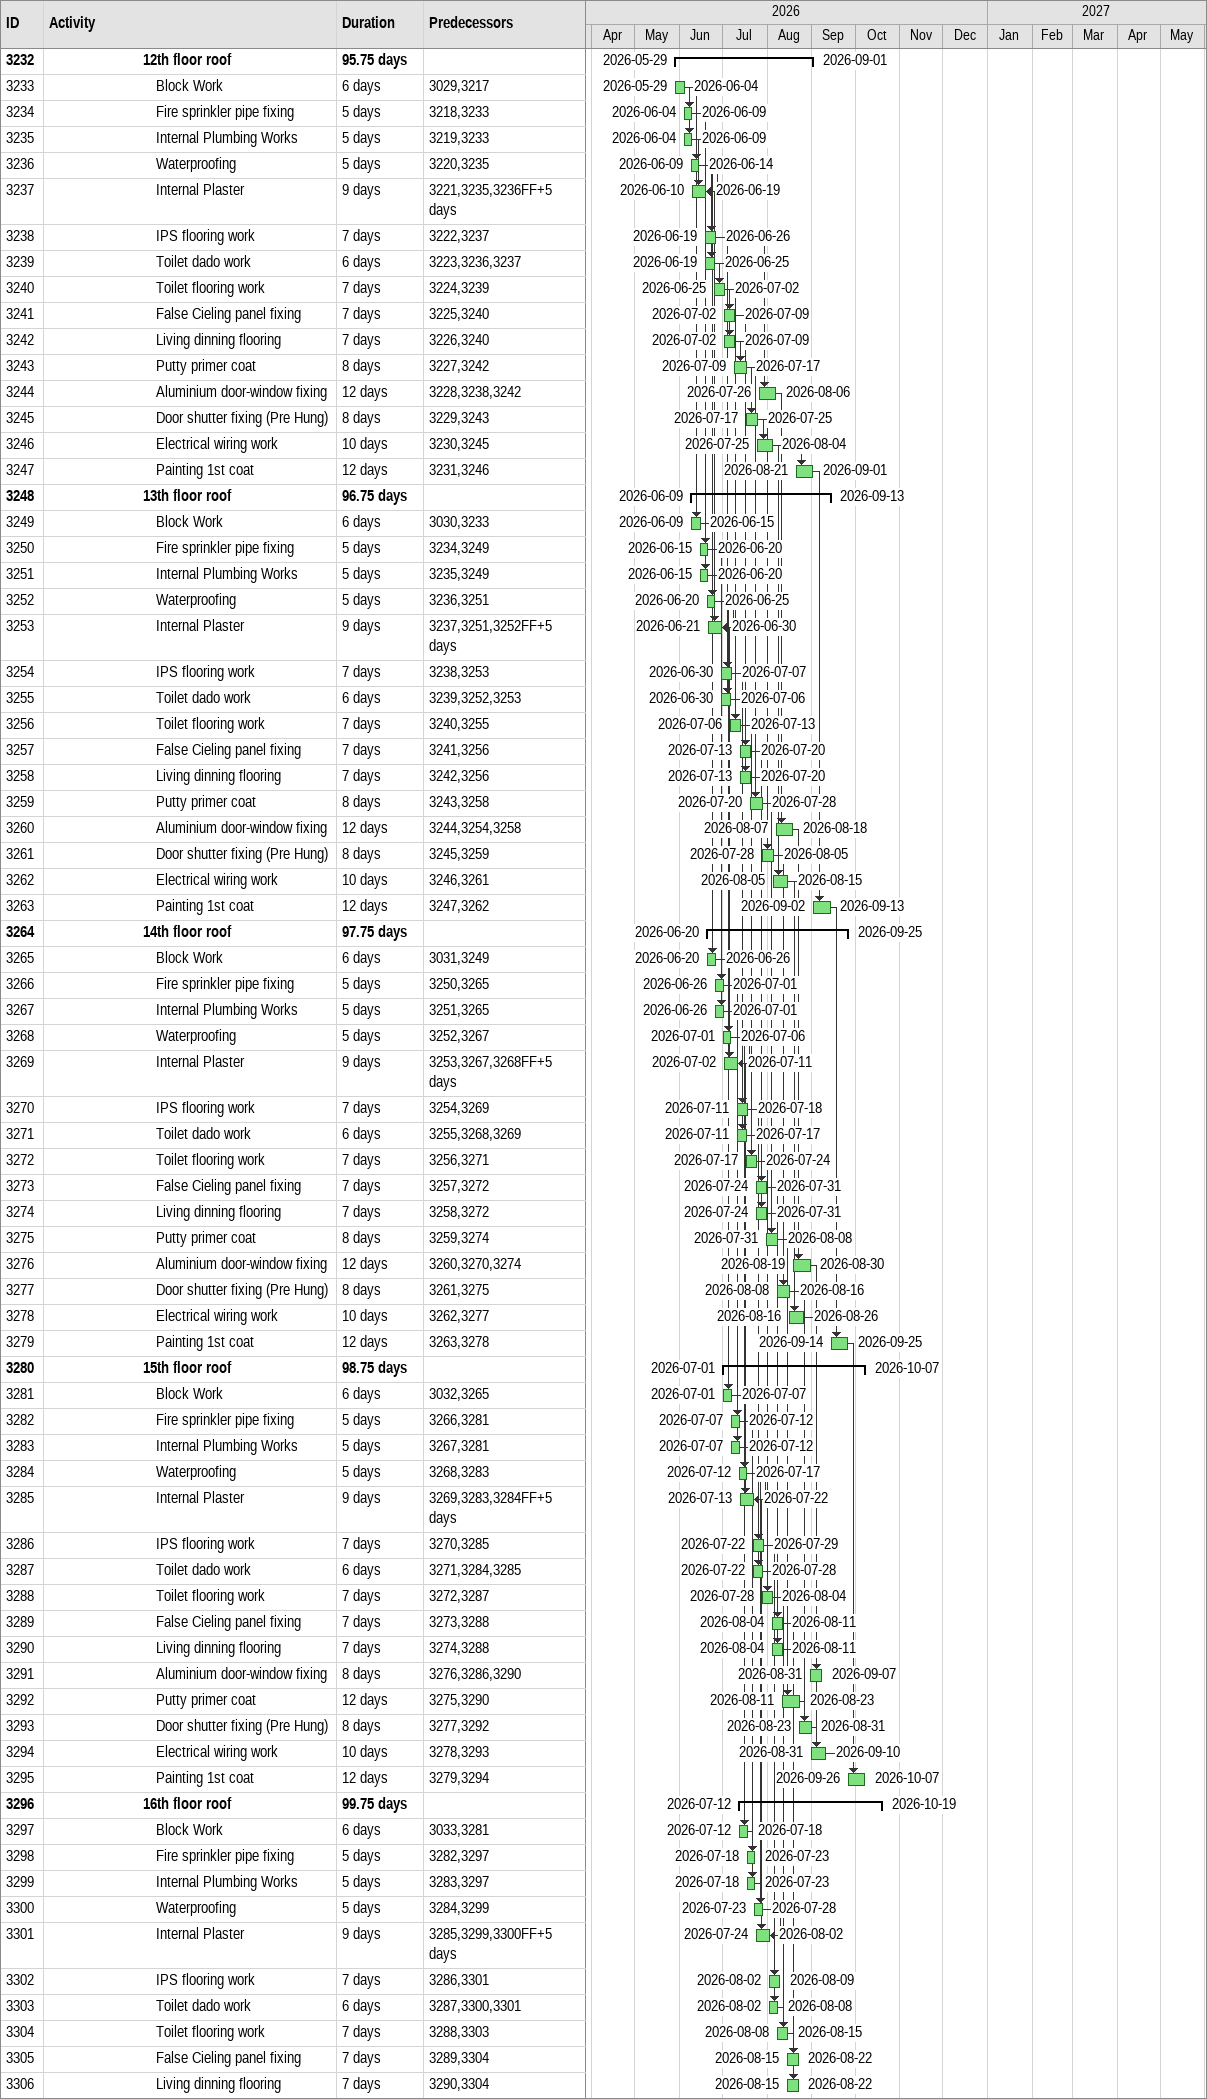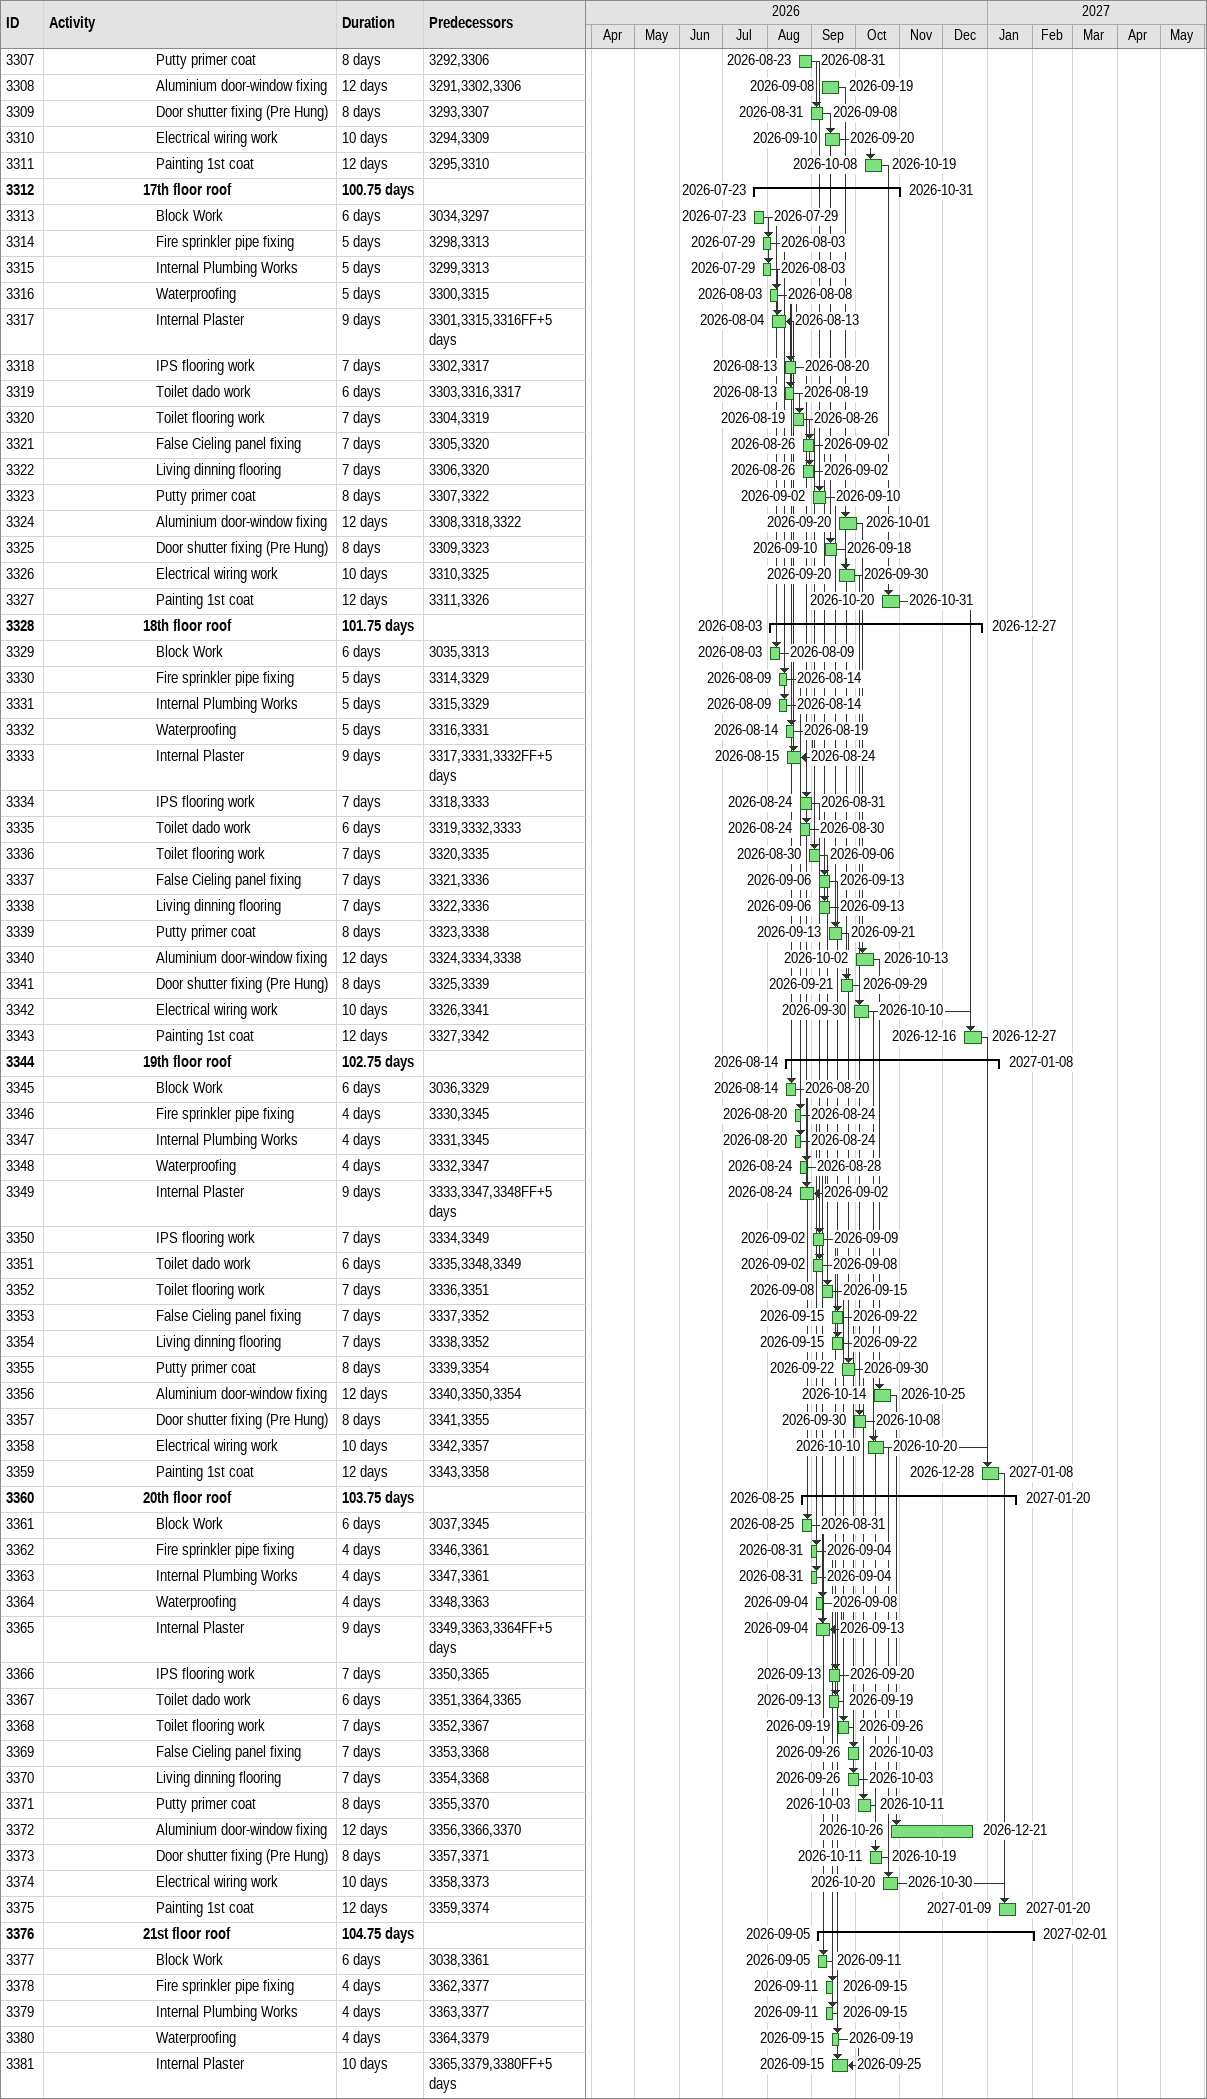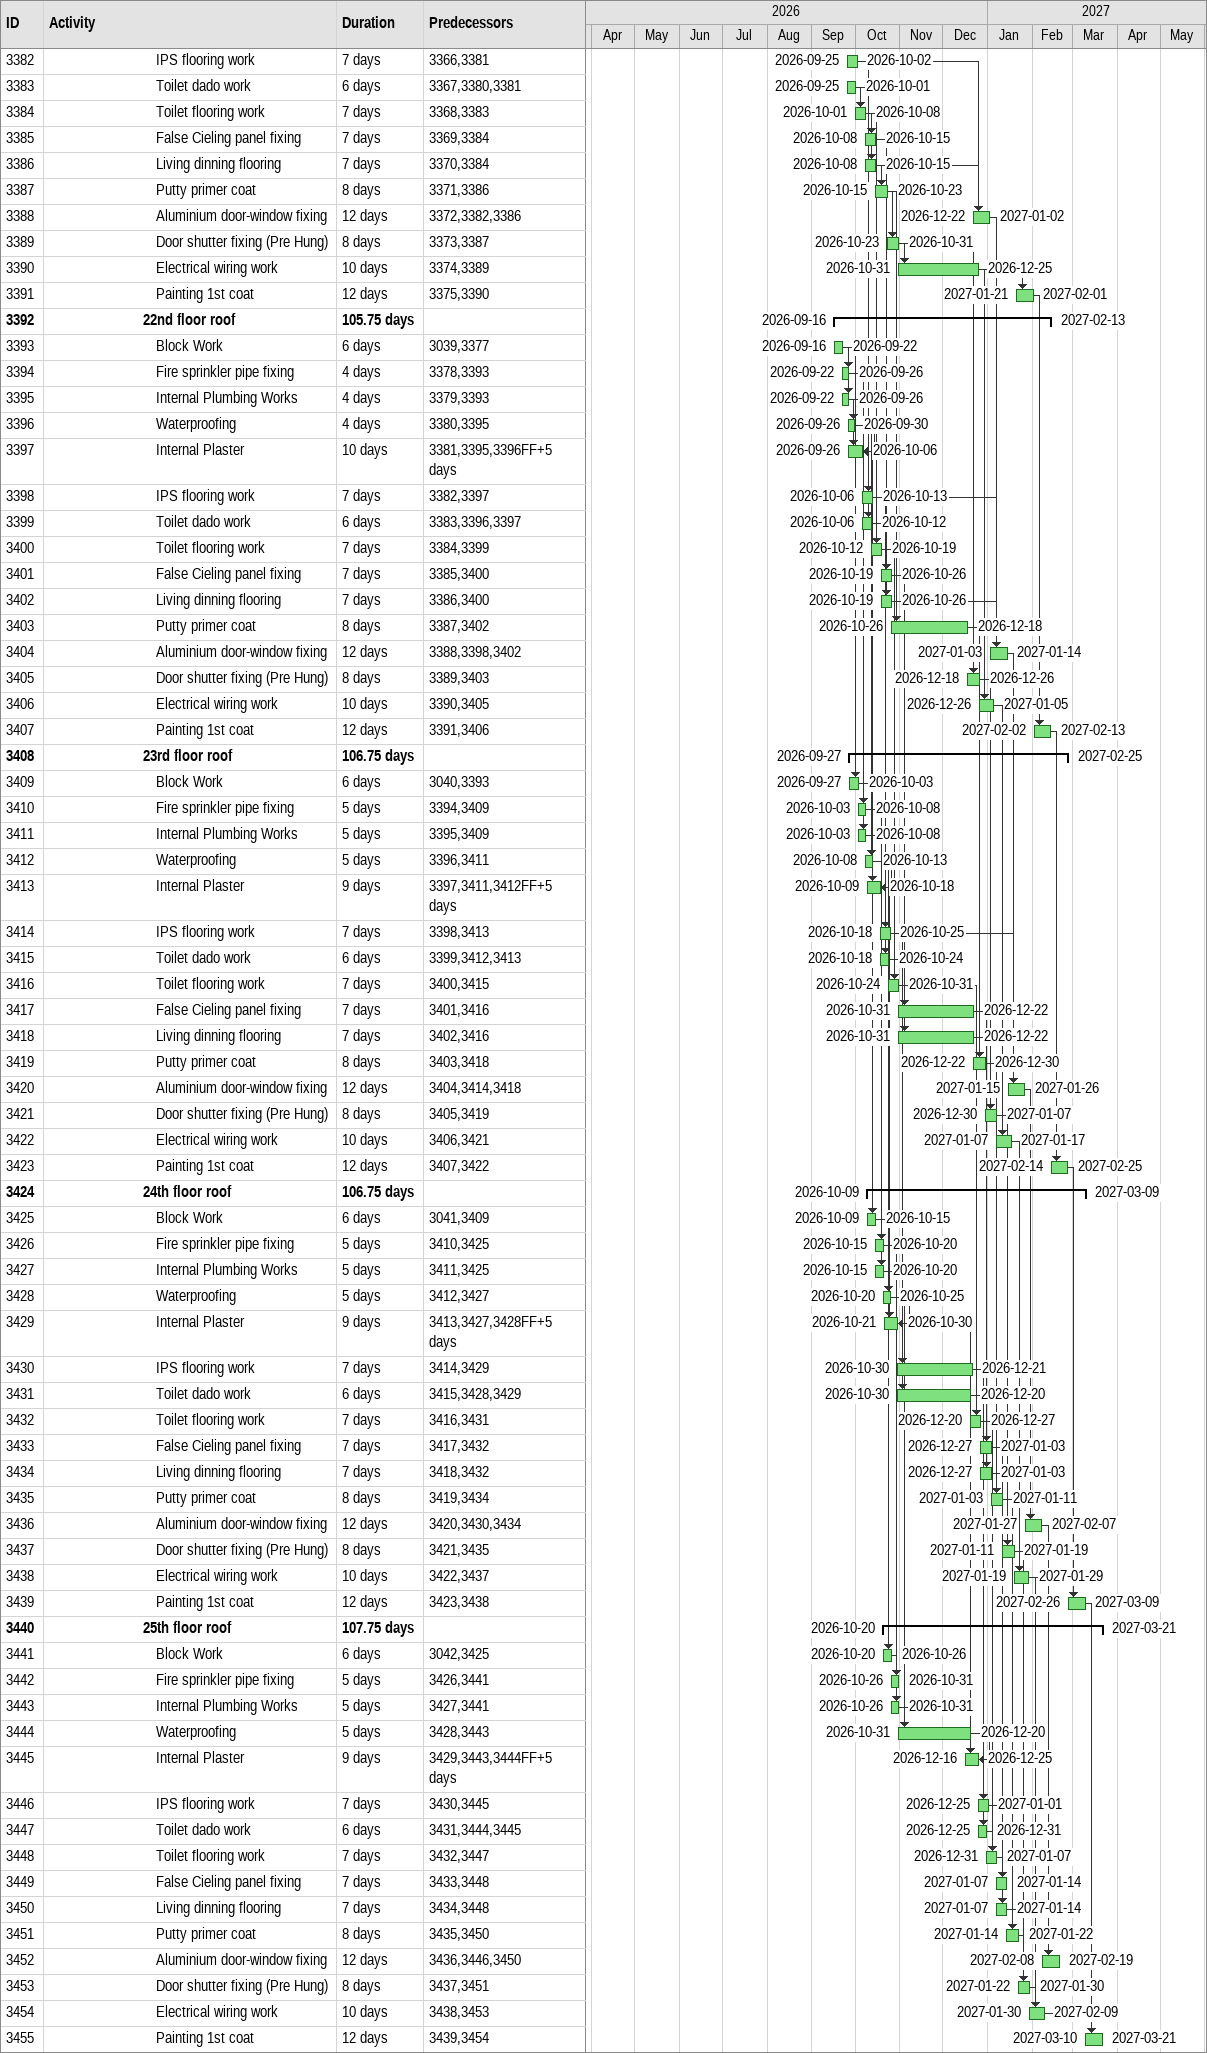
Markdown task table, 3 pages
| ID | Level | Task | Duration | Start | Finish | Predecessors |
|---|---|---|---|---|---|---|
| 3232 | 8 | **12th floor roof** | 95.75d | 2026-05-29 | 2026-09-01 |  |
| 3233 | 9 | Block Work | 6d | 2026-05-29 | 2026-06-04 | 3029, 3217 |
| 3234 | 9 | Fire sprinkler pipe fixing | 5d | 2026-06-04 | 2026-06-09 | 3218, 3233 |
| 3235 | 9 | Internal Plumbing Works | 5d | 2026-06-04 | 2026-06-09 | 3219, 3233 |
| 3236 | 9 | Waterproofing | 5d | 2026-06-09 | 2026-06-14 | 3220, 3235 |
| 3237 | 9 | Internal Plaster | 9d | 2026-06-10 | 2026-06-19 | 3221, 3235, 3236FF+5d |
| 3238 | 9 | IPS flooring work | 7d | 2026-06-19 | 2026-06-26 | 3222, 3237 |
| 3239 | 9 | Toilet dado work | 6d | 2026-06-19 | 2026-06-25 | 3223, 3236, 3237 |
| 3240 | 9 | Toilet flooring work | 7d | 2026-06-25 | 2026-07-02 | 3224, 3239 |
| 3241 | 9 | False Cieling panel fixing | 7d | 2026-07-02 | 2026-07-09 | 3225, 3240 |
| 3242 | 9 | Living dinning flooring | 7d | 2026-07-02 | 2026-07-09 | 3226, 3240 |
| 3243 | 9 | Putty primer coat | 8d | 2026-07-09 | 2026-07-17 | 3227, 3242 |
| 3244 | 9 | Aluminium door-window fixing | 12d | 2026-07-26 | 2026-08-06 | 3228, 3238, 3242 |
| 3245 | 9 | Door shutter fixing (Pre Hung) | 8d | 2026-07-17 | 2026-07-25 | 3229, 3243 |
| 3246 | 9 | Electrical wiring work | 10d | 2026-07-25 | 2026-08-04 | 3230, 3245 |
| 3247 | 9 | Painting 1st coat | 12d | 2026-08-21 | 2026-09-01 | 3231, 3246 |
| 3248 | 8 | **13th floor roof** | 96.75d | 2026-06-09 | 2026-09-13 |  |
| 3249 | 9 | Block Work | 6d | 2026-06-09 | 2026-06-15 | 3030, 3233 |
| 3250 | 9 | Fire sprinkler pipe fixing | 5d | 2026-06-15 | 2026-06-20 | 3234, 3249 |
| 3251 | 9 | Internal Plumbing Works | 5d | 2026-06-15 | 2026-06-20 | 3235, 3249 |
| 3252 | 9 | Waterproofing | 5d | 2026-06-20 | 2026-06-25 | 3236, 3251 |
| 3253 | 9 | Internal Plaster | 9d | 2026-06-21 | 2026-06-30 | 3237, 3251, 3252FF+5d |
| 3254 | 9 | IPS flooring work | 7d | 2026-06-30 | 2026-07-07 | 3238, 3253 |
| 3255 | 9 | Toilet dado work | 6d | 2026-06-30 | 2026-07-06 | 3239, 3252, 3253 |
| 3256 | 9 | Toilet flooring work | 7d | 2026-07-06 | 2026-07-13 | 3240, 3255 |
| 3257 | 9 | False Cieling panel fixing | 7d | 2026-07-13 | 2026-07-20 | 3241, 3256 |
| 3258 | 9 | Living dinning flooring | 7d | 2026-07-13 | 2026-07-20 | 3242, 3256 |
| 3259 | 9 | Putty primer coat | 8d | 2026-07-20 | 2026-07-28 | 3243, 3258 |
| 3260 | 9 | Aluminium door-window fixing | 12d | 2026-08-07 | 2026-08-18 | 3244, 3254, 3258 |
| 3261 | 9 | Door shutter fixing (Pre Hung) | 8d | 2026-07-28 | 2026-08-05 | 3245, 3259 |
| 3262 | 9 | Electrical wiring work | 10d | 2026-08-05 | 2026-08-15 | 3246, 3261 |
| 3263 | 9 | Painting 1st coat | 12d | 2026-09-02 | 2026-09-13 | 3247, 3262 |
| 3264 | 8 | **14th floor roof** | 97.75d | 2026-06-20 | 2026-09-25 |  |
| 3265 | 9 | Block Work | 6d | 2026-06-20 | 2026-06-26 | 3031, 3249 |
| 3266 | 9 | Fire sprinkler pipe fixing | 5d | 2026-06-26 | 2026-07-01 | 3250, 3265 |
| 3267 | 9 | Internal Plumbing Works | 5d | 2026-06-26 | 2026-07-01 | 3251, 3265 |
| 3268 | 9 | Waterproofing | 5d | 2026-07-01 | 2026-07-06 | 3252, 3267 |
| 3269 | 9 | Internal Plaster | 9d | 2026-07-02 | 2026-07-11 | 3253, 3267, 3268FF+5d |
| 3270 | 9 | IPS flooring work | 7d | 2026-07-11 | 2026-07-18 | 3254, 3269 |
| 3271 | 9 | Toilet dado work | 6d | 2026-07-11 | 2026-07-17 | 3255, 3268, 3269 |
| 3272 | 9 | Toilet flooring work | 7d | 2026-07-17 | 2026-07-24 | 3256, 3271 |
| 3273 | 9 | False Cieling panel fixing | 7d | 2026-07-24 | 2026-07-31 | 3257, 3272 |
| 3274 | 9 | Living dinning flooring | 7d | 2026-07-24 | 2026-07-31 | 3258, 3272 |
| 3275 | 9 | Putty primer coat | 8d | 2026-07-31 | 2026-08-08 | 3259, 3274 |
| 3276 | 9 | Aluminium door-window fixing | 12d | 2026-08-19 | 2026-08-30 | 3260, 3270, 3274 |
| 3277 | 9 | Door shutter fixing (Pre Hung) | 8d | 2026-08-08 | 2026-08-16 | 3261, 3275 |
| 3278 | 9 | Electrical wiring work | 10d | 2026-08-16 | 2026-08-26 | 3262, 3277 |
| 3279 | 9 | Painting 1st coat | 12d | 2026-09-14 | 2026-09-25 | 3263, 3278 |
| 3280 | 8 | **15th floor roof** | 98.75d | 2026-07-01 | 2026-10-07 |  |
| 3281 | 9 | Block Work | 6d | 2026-07-01 | 2026-07-07 | 3032, 3265 |
| 3282 | 9 | Fire sprinkler pipe fixing | 5d | 2026-07-07 | 2026-07-12 | 3266, 3281 |
| 3283 | 9 | Internal Plumbing Works | 5d | 2026-07-07 | 2026-07-12 | 3267, 3281 |
| 3284 | 9 | Waterproofing | 5d | 2026-07-12 | 2026-07-17 | 3268, 3283 |
| 3285 | 9 | Internal Plaster | 9d | 2026-07-13 | 2026-07-22 | 3269, 3283, 3284FF+5d |
| 3286 | 9 | IPS flooring work | 7d | 2026-07-22 | 2026-07-29 | 3270, 3285 |
| 3287 | 9 | Toilet dado work | 6d | 2026-07-22 | 2026-07-28 | 3271, 3284, 3285 |
| 3288 | 9 | Toilet flooring work | 7d | 2026-07-28 | 2026-08-04 | 3272, 3287 |
| 3289 | 9 | False Cieling panel fixing | 7d | 2026-08-04 | 2026-08-11 | 3273, 3288 |
| 3290 | 9 | Living dinning flooring | 7d | 2026-08-04 | 2026-08-11 | 3274, 3288 |
| 3291 | 9 | Aluminium door-window fixing | 8d | 2026-08-31 | 2026-09-07 | 3276, 3286, 3290 |
| 3292 | 9 | Putty primer coat | 12d | 2026-08-11 | 2026-08-23 | 3275, 3290 |
| 3293 | 9 | Door shutter fixing (Pre Hung) | 8d | 2026-08-23 | 2026-08-31 | 3277, 3292 |
| 3294 | 9 | Electrical wiring work | 10d | 2026-08-31 | 2026-09-10 | 3278, 3293 |
| 3295 | 9 | Painting 1st coat | 12d | 2026-09-26 | 2026-10-07 | 3279, 3294 |
| 3296 | 8 | **16th floor roof** | 99.75d | 2026-07-12 | 2026-10-19 |  |
| 3297 | 9 | Block Work | 6d | 2026-07-12 | 2026-07-18 | 3033, 3281 |
| 3298 | 9 | Fire sprinkler pipe fixing | 5d | 2026-07-18 | 2026-07-23 | 3282, 3297 |
| 3299 | 9 | Internal Plumbing Works | 5d | 2026-07-18 | 2026-07-23 | 3283, 3297 |
| 3300 | 9 | Waterproofing | 5d | 2026-07-23 | 2026-07-28 | 3284, 3299 |
| 3301 | 9 | Internal Plaster | 9d | 2026-07-24 | 2026-08-02 | 3285, 3299, 3300FF+5d |
| 3302 | 9 | IPS flooring work | 7d | 2026-08-02 | 2026-08-09 | 3286, 3301 |
| 3303 | 9 | Toilet dado work | 6d | 2026-08-02 | 2026-08-08 | 3287, 3300, 3301 |
| 3304 | 9 | Toilet flooring work | 7d | 2026-08-08 | 2026-08-15 | 3288, 3303 |
| 3305 | 9 | False Cieling panel fixing | 7d | 2026-08-15 | 2026-08-22 | 3289, 3304 |
| 3306 | 9 | Living dinning flooring | 7d | 2026-08-15 | 2026-08-22 | 3290, 3304 |
| 3307 | 9 | Putty primer coat | 8d | 2026-08-23 | 2026-08-31 | 3292, 3306 |
| 3308 | 9 | Aluminium door-window fixing | 12d | 2026-09-08 | 2026-09-19 | 3291, 3302, 3306 |
| 3309 | 9 | Door shutter fixing (Pre Hung) | 8d | 2026-08-31 | 2026-09-08 | 3293, 3307 |
| 3310 | 9 | Electrical wiring work | 10d | 2026-09-10 | 2026-09-20 | 3294, 3309 |
| 3311 | 9 | Painting 1st coat | 12d | 2026-10-08 | 2026-10-19 | 3295, 3310 |
| 3312 | 8 | **17th floor roof** | 100.75d | 2026-07-23 | 2026-10-31 |  |
| 3313 | 9 | Block Work | 6d | 2026-07-23 | 2026-07-29 | 3034, 3297 |
| 3314 | 9 | Fire sprinkler pipe fixing | 5d | 2026-07-29 | 2026-08-03 | 3298, 3313 |
| 3315 | 9 | Internal Plumbing Works | 5d | 2026-07-29 | 2026-08-03 | 3299, 3313 |
| 3316 | 9 | Waterproofing | 5d | 2026-08-03 | 2026-08-08 | 3300, 3315 |
| 3317 | 9 | Internal Plaster | 9d | 2026-08-04 | 2026-08-13 | 3301, 3315, 3316FF+5d |
| 3318 | 9 | IPS flooring work | 7d | 2026-08-13 | 2026-08-20 | 3302, 3317 |
| 3319 | 9 | Toilet dado work | 6d | 2026-08-13 | 2026-08-19 | 3303, 3316, 3317 |
| 3320 | 9 | Toilet flooring work | 7d | 2026-08-19 | 2026-08-26 | 3304, 3319 |
| 3321 | 9 | False Cieling panel fixing | 7d | 2026-08-26 | 2026-09-02 | 3305, 3320 |
| 3322 | 9 | Living dinning flooring | 7d | 2026-08-26 | 2026-09-02 | 3306, 3320 |
| 3323 | 9 | Putty primer coat | 8d | 2026-09-02 | 2026-09-10 | 3307, 3322 |
| 3324 | 9 | Aluminium door-window fixing | 12d | 2026-09-20 | 2026-10-01 | 3308, 3318, 3322 |
| 3325 | 9 | Door shutter fixing (Pre Hung) | 8d | 2026-09-10 | 2026-09-18 | 3309, 3323 |
| 3326 | 9 | Electrical wiring work | 10d | 2026-09-20 | 2026-09-30 | 3310, 3325 |
| 3327 | 9 | Painting 1st coat | 12d | 2026-10-20 | 2026-10-31 | 3311, 3326 |
| 3328 | 8 | **18th floor roof** | 101.75d | 2026-08-03 | 2026-12-27 |  |
| 3329 | 9 | Block Work | 6d | 2026-08-03 | 2026-08-09 | 3035, 3313 |
| 3330 | 9 | Fire sprinkler pipe fixing | 5d | 2026-08-09 | 2026-08-14 | 3314, 3329 |
| 3331 | 9 | Internal Plumbing Works | 5d | 2026-08-09 | 2026-08-14 | 3315, 3329 |
| 3332 | 9 | Waterproofing | 5d | 2026-08-14 | 2026-08-19 | 3316, 3331 |
| 3333 | 9 | Internal Plaster | 9d | 2026-08-15 | 2026-08-24 | 3317, 3331, 3332FF+5d |
| 3334 | 9 | IPS flooring work | 7d | 2026-08-24 | 2026-08-31 | 3318, 3333 |
| 3335 | 9 | Toilet dado work | 6d | 2026-08-24 | 2026-08-30 | 3319, 3332, 3333 |
| 3336 | 9 | Toilet flooring work | 7d | 2026-08-30 | 2026-09-06 | 3320, 3335 |
| 3337 | 9 | False Cieling panel fixing | 7d | 2026-09-06 | 2026-09-13 | 3321, 3336 |
| 3338 | 9 | Living dinning flooring | 7d | 2026-09-06 | 2026-09-13 | 3322, 3336 |
| 3339 | 9 | Putty primer coat | 8d | 2026-09-13 | 2026-09-21 | 3323, 3338 |
| 3340 | 9 | Aluminium door-window fixing | 12d | 2026-10-02 | 2026-10-13 | 3324, 3334, 3338 |
| 3341 | 9 | Door shutter fixing (Pre Hung) | 8d | 2026-09-21 | 2026-09-29 | 3325, 3339 |
| 3342 | 9 | Electrical wiring work | 10d | 2026-09-30 | 2026-10-10 | 3326, 3341 |
| 3343 | 9 | Painting 1st coat | 12d | 2026-12-16 | 2026-12-27 | 3327, 3342 |
| 3344 | 8 | **19th floor roof** | 102.75d | 2026-08-14 | 2027-01-08 |  |
| 3345 | 9 | Block Work | 6d | 2026-08-14 | 2026-08-20 | 3036, 3329 |
| 3346 | 9 | Fire sprinkler pipe fixing | 4d | 2026-08-20 | 2026-08-24 | 3330, 3345 |
| 3347 | 9 | Internal Plumbing Works | 4d | 2026-08-20 | 2026-08-24 | 3331, 3345 |
| 3348 | 9 | Waterproofing | 4d | 2026-08-24 | 2026-08-28 | 3332, 3347 |
| 3349 | 9 | Internal Plaster | 9d | 2026-08-24 | 2026-09-02 | 3333, 3347, 3348FF+5d |
| 3350 | 9 | IPS flooring work | 7d | 2026-09-02 | 2026-09-09 | 3334, 3349 |
| 3351 | 9 | Toilet dado work | 6d | 2026-09-02 | 2026-09-08 | 3335, 3348, 3349 |
| 3352 | 9 | Toilet flooring work | 7d | 2026-09-08 | 2026-09-15 | 3336, 3351 |
| 3353 | 9 | False Cieling panel fixing | 7d | 2026-09-15 | 2026-09-22 | 3337, 3352 |
| 3354 | 9 | Living dinning flooring | 7d | 2026-09-15 | 2026-09-22 | 3338, 3352 |
| 3355 | 9 | Putty primer coat | 8d | 2026-09-22 | 2026-09-30 | 3339, 3354 |
| 3356 | 9 | Aluminium door-window fixing | 12d | 2026-10-14 | 2026-10-25 | 3340, 3350, 3354 |
| 3357 | 9 | Door shutter fixing (Pre Hung) | 8d | 2026-09-30 | 2026-10-08 | 3341, 3355 |
| 3358 | 9 | Electrical wiring work | 10d | 2026-10-10 | 2026-10-20 | 3342, 3357 |
| 3359 | 9 | Painting 1st coat | 12d | 2026-12-28 | 2027-01-08 | 3343, 3358 |
| 3360 | 8 | **20th floor roof** | 103.75d | 2026-08-25 | 2027-01-20 |  |
| 3361 | 9 | Block Work | 6d | 2026-08-25 | 2026-08-31 | 3037, 3345 |
| 3362 | 9 | Fire sprinkler pipe fixing | 4d | 2026-08-31 | 2026-09-04 | 3346, 3361 |
| 3363 | 9 | Internal Plumbing Works | 4d | 2026-08-31 | 2026-09-04 | 3347, 3361 |
| 3364 | 9 | Waterproofing | 4d | 2026-09-04 | 2026-09-08 | 3348, 3363 |
| 3365 | 9 | Internal Plaster | 9d | 2026-09-04 | 2026-09-13 | 3349, 3363, 3364FF+5d |
| 3366 | 9 | IPS flooring work | 7d | 2026-09-13 | 2026-09-20 | 3350, 3365 |
| 3367 | 9 | Toilet dado work | 6d | 2026-09-13 | 2026-09-19 | 3351, 3364, 3365 |
| 3368 | 9 | Toilet flooring work | 7d | 2026-09-19 | 2026-09-26 | 3352, 3367 |
| 3369 | 9 | False Cieling panel fixing | 7d | 2026-09-26 | 2026-10-03 | 3353, 3368 |
| 3370 | 9 | Living dinning flooring | 7d | 2026-09-26 | 2026-10-03 | 3354, 3368 |
| 3371 | 9 | Putty primer coat | 8d | 2026-10-03 | 2026-10-11 | 3355, 3370 |
| 3372 | 9 | Aluminium door-window fixing | 12d | 2026-10-26 | 2026-12-21 | 3356, 3366, 3370 |
| 3373 | 9 | Door shutter fixing (Pre Hung) | 8d | 2026-10-11 | 2026-10-19 | 3357, 3371 |
| 3374 | 9 | Electrical wiring work | 10d | 2026-10-20 | 2026-10-30 | 3358, 3373 |
| 3375 | 9 | Painting 1st coat | 12d | 2027-01-09 | 2027-01-20 | 3359, 3374 |
| 3376 | 8 | **21st floor roof** | 104.75d | 2026-09-05 | 2027-02-01 |  |
| 3377 | 9 | Block Work | 6d | 2026-09-05 | 2026-09-11 | 3038, 3361 |
| 3378 | 9 | Fire sprinkler pipe fixing | 4d | 2026-09-11 | 2026-09-15 | 3362, 3377 |
| 3379 | 9 | Internal Plumbing Works | 4d | 2026-09-11 | 2026-09-15 | 3363, 3377 |
| 3380 | 9 | Waterproofing | 4d | 2026-09-15 | 2026-09-19 | 3364, 3379 |
| 3381 | 9 | Internal Plaster | 10d | 2026-09-15 | 2026-09-25 | 3365, 3379, 3380FF+5d |
| 3382 | 9 | IPS flooring work | 7d | 2026-09-25 | 2026-10-02 | 3366, 3381 |
| 3383 | 9 | Toilet dado work | 6d | 2026-09-25 | 2026-10-01 | 3367, 3380, 3381 |
| 3384 | 9 | Toilet flooring work | 7d | 2026-10-01 | 2026-10-08 | 3368, 3383 |
| 3385 | 9 | False Cieling panel fixing | 7d | 2026-10-08 | 2026-10-15 | 3369, 3384 |
| 3386 | 9 | Living dinning flooring | 7d | 2026-10-08 | 2026-10-15 | 3370, 3384 |
| 3387 | 9 | Putty primer coat | 8d | 2026-10-15 | 2026-10-23 | 3371, 3386 |
| 3388 | 9 | Aluminium door-window fixing | 12d | 2026-12-22 | 2027-01-02 | 3372, 3382, 3386 |
| 3389 | 9 | Door shutter fixing (Pre Hung) | 8d | 2026-10-23 | 2026-10-31 | 3373, 3387 |
| 3390 | 9 | Electrical wiring work | 10d | 2026-10-31 | 2026-12-25 | 3374, 3389 |
| 3391 | 9 | Painting 1st coat | 12d | 2027-01-21 | 2027-02-01 | 3375, 3390 |
| 3392 | 8 | **22nd floor roof** | 105.75d | 2026-09-16 | 2027-02-13 |  |
| 3393 | 9 | Block Work | 6d | 2026-09-16 | 2026-09-22 | 3039, 3377 |
| 3394 | 9 | Fire sprinkler pipe fixing | 4d | 2026-09-22 | 2026-09-26 | 3378, 3393 |
| 3395 | 9 | Internal Plumbing Works | 4d | 2026-09-22 | 2026-09-26 | 3379, 3393 |
| 3396 | 9 | Waterproofing | 4d | 2026-09-26 | 2026-09-30 | 3380, 3395 |
| 3397 | 9 | Internal Plaster | 10d | 2026-09-26 | 2026-10-06 | 3381, 3395, 3396FF+5d |
| 3398 | 9 | IPS flooring work | 7d | 2026-10-06 | 2026-10-13 | 3382, 3397 |
| 3399 | 9 | Toilet dado work | 6d | 2026-10-06 | 2026-10-12 | 3383, 3396, 3397 |
| 3400 | 9 | Toilet flooring work | 7d | 2026-10-12 | 2026-10-19 | 3384, 3399 |
| 3401 | 9 | False Cieling panel fixing | 7d | 2026-10-19 | 2026-10-26 | 3385, 3400 |
| 3402 | 9 | Living dinning flooring | 7d | 2026-10-19 | 2026-10-26 | 3386, 3400 |
| 3403 | 9 | Putty primer coat | 8d | 2026-10-26 | 2026-12-18 | 3387, 3402 |
| 3404 | 9 | Aluminium door-window fixing | 12d | 2027-01-03 | 2027-01-14 | 3388, 3398, 3402 |
| 3405 | 9 | Door shutter fixing (Pre Hung) | 8d | 2026-12-18 | 2026-12-26 | 3389, 3403 |
| 3406 | 9 | Electrical wiring work | 10d | 2026-12-26 | 2027-01-05 | 3390, 3405 |
| 3407 | 9 | Painting 1st coat | 12d | 2027-02-02 | 2027-02-13 | 3391, 3406 |
| 3408 | 8 | **23rd floor roof** | 106.75d | 2026-09-27 | 2027-02-25 |  |
| 3409 | 9 | Block Work | 6d | 2026-09-27 | 2026-10-03 | 3040, 3393 |
| 3410 | 9 | Fire sprinkler pipe fixing | 5d | 2026-10-03 | 2026-10-08 | 3394, 3409 |
| 3411 | 9 | Internal Plumbing Works | 5d | 2026-10-03 | 2026-10-08 | 3395, 3409 |
| 3412 | 9 | Waterproofing | 5d | 2026-10-08 | 2026-10-13 | 3396, 3411 |
| 3413 | 9 | Internal Plaster | 9d | 2026-10-09 | 2026-10-18 | 3397, 3411, 3412FF+5d |
| 3414 | 9 | IPS flooring work | 7d | 2026-10-18 | 2026-10-25 | 3398, 3413 |
| 3415 | 9 | Toilet dado work | 6d | 2026-10-18 | 2026-10-24 | 3399, 3412, 3413 |
| 3416 | 9 | Toilet flooring work | 7d | 2026-10-24 | 2026-10-31 | 3400, 3415 |
| 3417 | 9 | False Cieling panel fixing | 7d | 2026-10-31 | 2026-12-22 | 3401, 3416 |
| 3418 | 9 | Living dinning flooring | 7d | 2026-10-31 | 2026-12-22 | 3402, 3416 |
| 3419 | 9 | Putty primer coat | 8d | 2026-12-22 | 2026-12-30 | 3403, 3418 |
| 3420 | 9 | Aluminium door-window fixing | 12d | 2027-01-15 | 2027-01-26 | 3404, 3414, 3418 |
| 3421 | 9 | Door shutter fixing (Pre Hung) | 8d | 2026-12-30 | 2027-01-07 | 3405, 3419 |
| 3422 | 9 | Electrical wiring work | 10d | 2027-01-07 | 2027-01-17 | 3406, 3421 |
| 3423 | 9 | Painting 1st coat | 12d | 2027-02-14 | 2027-02-25 | 3407, 3422 |
| 3424 | 8 | **24th floor roof** | 106.75d | 2026-10-09 | 2027-03-09 |  |
| 3425 | 9 | Block Work | 6d | 2026-10-09 | 2026-10-15 | 3041, 3409 |
| 3426 | 9 | Fire sprinkler pipe fixing | 5d | 2026-10-15 | 2026-10-20 | 3410, 3425 |
| 3427 | 9 | Internal Plumbing Works | 5d | 2026-10-15 | 2026-10-20 | 3411, 3425 |
| 3428 | 9 | Waterproofing | 5d | 2026-10-20 | 2026-10-25 | 3412, 3427 |
| 3429 | 9 | Internal Plaster | 9d | 2026-10-21 | 2026-10-30 | 3413, 3427, 3428FF+5d |
| 3430 | 9 | IPS flooring work | 7d | 2026-10-30 | 2026-12-21 | 3414, 3429 |
| 3431 | 9 | Toilet dado work | 6d | 2026-10-30 | 2026-12-20 | 3415, 3428, 3429 |
| 3432 | 9 | Toilet flooring work | 7d | 2026-12-20 | 2026-12-27 | 3416, 3431 |
| 3433 | 9 | False Cieling panel fixing | 7d | 2026-12-27 | 2027-01-03 | 3417, 3432 |
| 3434 | 9 | Living dinning flooring | 7d | 2026-12-27 | 2027-01-03 | 3418, 3432 |
| 3435 | 9 | Putty primer coat | 8d | 2027-01-03 | 2027-01-11 | 3419, 3434 |
| 3436 | 9 | Aluminium door-window fixing | 12d | 2027-01-27 | 2027-02-07 | 3420, 3430, 3434 |
| 3437 | 9 | Door shutter fixing (Pre Hung) | 8d | 2027-01-11 | 2027-01-19 | 3421, 3435 |
| 3438 | 9 | Electrical wiring work | 10d | 2027-01-19 | 2027-01-29 | 3422, 3437 |
| 3439 | 9 | Painting 1st coat | 12d | 2027-02-26 | 2027-03-09 | 3423, 3438 |
| 3440 | 8 | **25th floor roof** | 107.75d | 2026-10-20 | 2027-03-21 |  |
| 3441 | 9 | Block Work | 6d | 2026-10-20 | 2026-10-26 | 3042, 3425 |
| 3442 | 9 | Fire sprinkler pipe fixing | 5d | 2026-10-26 | 2026-10-31 | 3426, 3441 |
| 3443 | 9 | Internal Plumbing Works | 5d | 2026-10-26 | 2026-10-31 | 3427, 3441 |
| 3444 | 9 | Waterproofing | 5d | 2026-10-31 | 2026-12-20 | 3428, 3443 |
| 3445 | 9 | Internal Plaster | 9d | 2026-12-16 | 2026-12-25 | 3429, 3443, 3444FF+5d |
| 3446 | 9 | IPS flooring work | 7d | 2026-12-25 | 2027-01-01 | 3430, 3445 |
| 3447 | 9 | Toilet dado work | 6d | 2026-12-25 | 2026-12-31 | 3431, 3444, 3445 |
| 3448 | 9 | Toilet flooring work | 7d | 2026-12-31 | 2027-01-07 | 3432, 3447 |
| 3449 | 9 | False Cieling panel fixing | 7d | 2027-01-07 | 2027-01-14 | 3433, 3448 |
| 3450 | 9 | Living dinning flooring | 7d | 2027-01-07 | 2027-01-14 | 3434, 3448 |
| 3451 | 9 | Putty primer coat | 8d | 2027-01-14 | 2027-01-22 | 3435, 3450 |
| 3452 | 9 | Aluminium door-window fixing | 12d | 2027-02-08 | 2027-02-19 | 3436, 3446, 3450 |
| 3453 | 9 | Door shutter fixing (Pre Hung) | 8d | 2027-01-22 | 2027-01-30 | 3437, 3451 |
| 3454 | 9 | Electrical wiring work | 10d | 2027-01-30 | 2027-02-09 | 3438, 3453 |
| 3455 | 9 | Painting 1st coat | 12d | 2027-03-10 | 2027-03-21 | 3439, 3454 |
